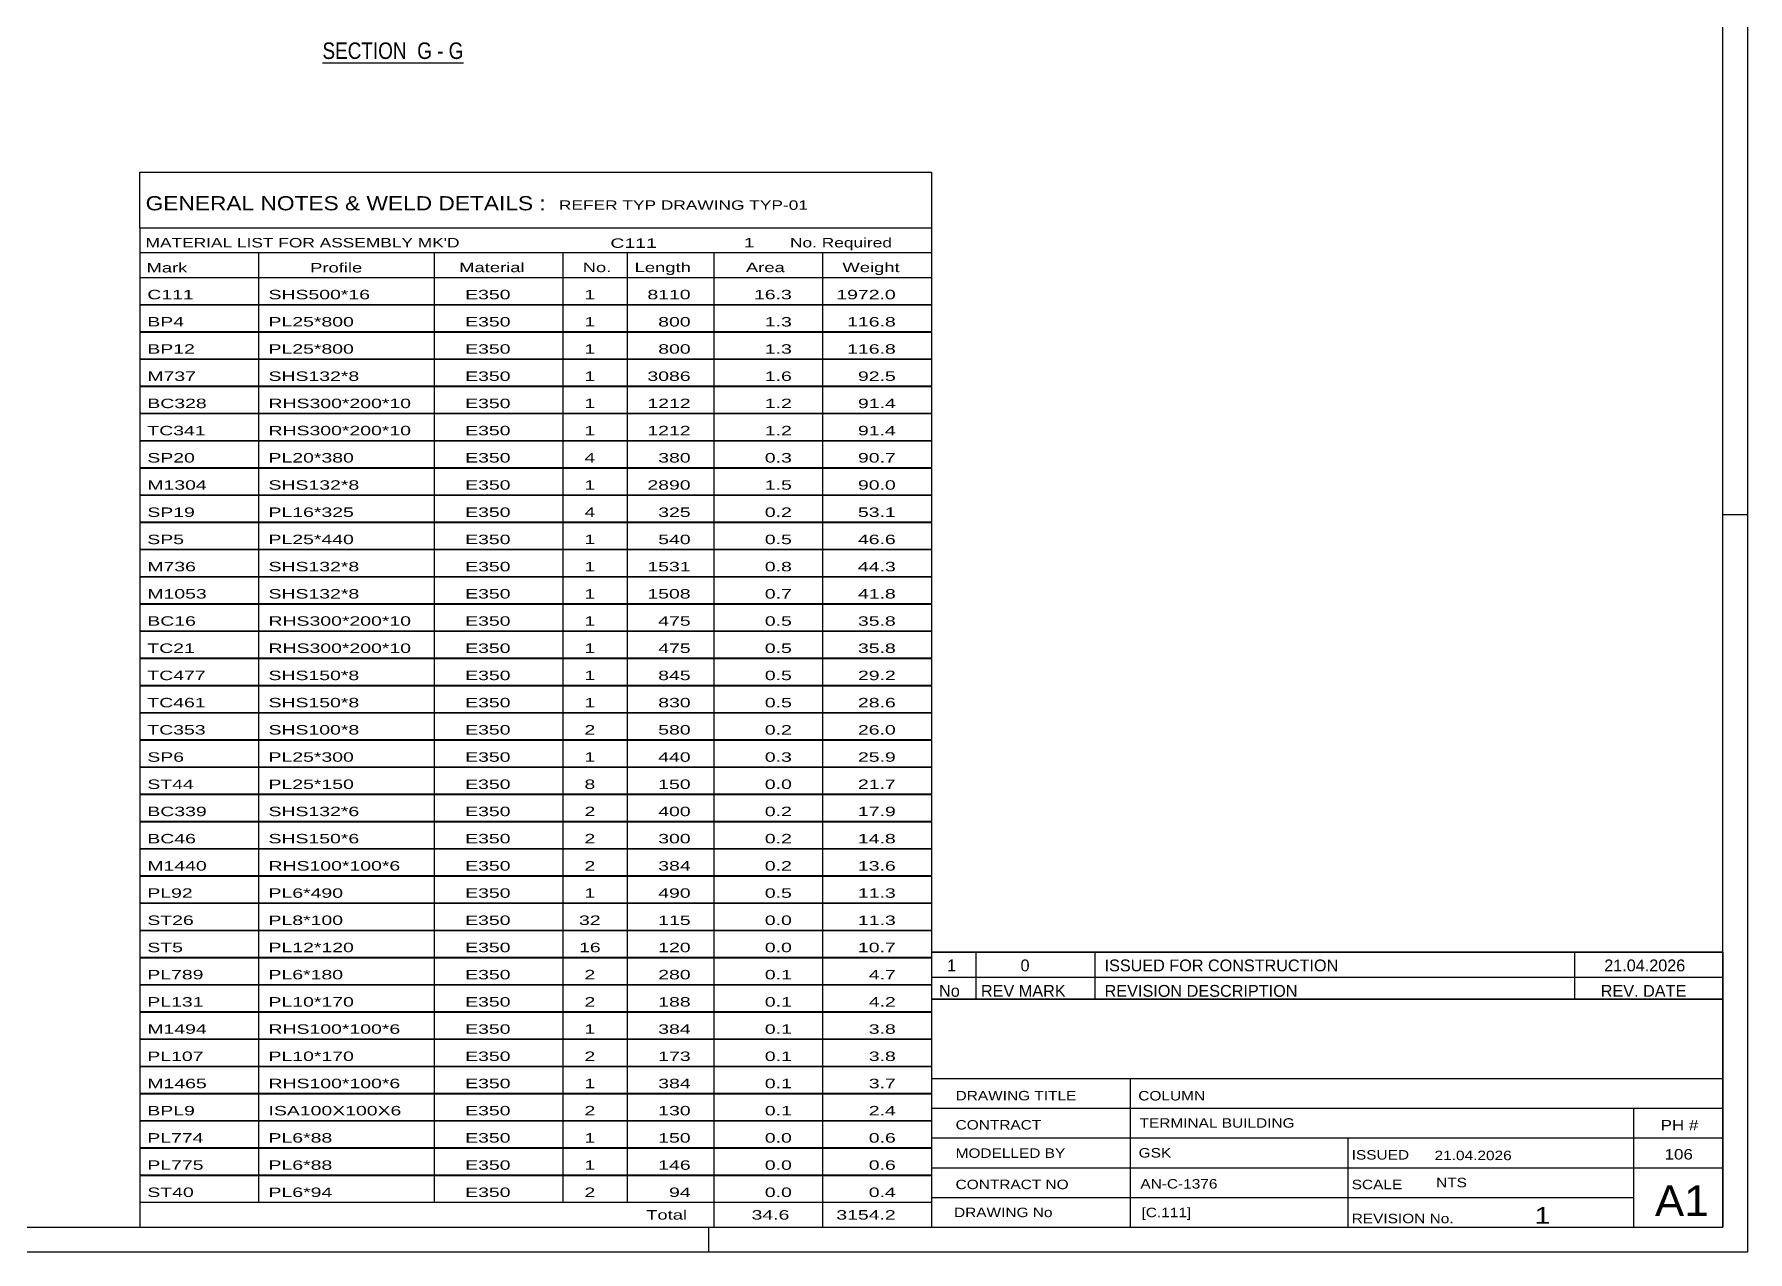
# Model space of a CAD drawing. Header units: millimetres. Extents: x -358 to 483, y -215 to 379.
# Drawn here: x 136.4 to 482.8, y -215 to 31.1 of the extents above; entities that cross this region are included whole.
import ezdxf

# ---------------------------------------------------------------- set-up
doc = ezdxf.new("R2010")
doc.units = ezdxf.units.MM
doc.styles.add('Arial Narrow', font='ARIALN.TTF', dxfattribs={"height": 0.2})

# ---------------------------------------------------------------- blocks, each defined once
blk = doc.blocks.new('Unknown-284934251-18 - 4209')
at = {"color": 6, "linetype": 'Continuous'}
blk.add_line((194.65, 25.37), (223.15, 25.37), dxfattribs=at)
at = {"color": 0, "linetype": 'Continuous'}
blk.add_wipeout([(212.75, 26.12), (212.75, 29.62), (194.65, 29.62), (194.65, 26.12)], dxfattribs=at)
at = {"color": 7, "linetype": 'Continuous', "style": 'Arial Narrow'}
blk.add_text('SECTION ', height=3.34, dxfattribs=at).set_placement((194.65, 26.12))
at = {"color": 0, "linetype": 'Continuous'}
blk.add_wipeout([(216.79, 26.12), (216.79, 29.62), (213.8, 29.62), (213.8, 26.12)], dxfattribs=at)
blk.add_wipeout([(219.11, 26.12), (219.11, 29.62), (217.84, 29.62), (217.84, 26.12)], dxfattribs=at)
at = {"color": 7, "linetype": 'Continuous', "style": 'Arial Narrow'}
blk.add_text('G', height=3.34, dxfattribs=at).set_placement((213.8, 26.12))
at = {"color": 0, "linetype": 'Continuous'}
blk.add_wipeout([(223.15, 26.12), (223.15, 29.62), (220.16, 29.62), (220.16, 26.12)], dxfattribs=at)
at = {"color": 7, "linetype": 'Continuous', "style": 'Arial Narrow'}
for s, p in [('G', (220.16, 26.12)), ('-', (217.84, 26.12))]:
    blk.add_text(s, height=3.34, dxfattribs=at).set_placement(p)
blk = doc.blocks.new('Unknown-284934251-1133')
at = {"color": 5, "linetype": 'Continuous'}
for p, q in [((482.75, -215.04), (482.75, 378.96)), ((477.75, -210.04), (477.75, 373.96)), ((482.75, -66.04), (477.75, -66.04)), ((-353.25, -210.04), (477.75, -210.04)), ((272.75, -215.04), (272.75, -210.04)), ((-358.25, -215.04), (482.75, -215.04))]:
    blk.add_line(p, q, dxfattribs=at)
blk = doc.blocks.new('Unknown-284934251-16451')
at = {"color": 7, "linetype": 'Continuous'}
for p, q in [((317.75, -163.99), (317.75, -210.04)), ((317.75, -163.99), (477.75, -163.99)), ((477.75, -164.04), (477.75, -210.04)), ((317.75, -180.04), (477.75, -180.04)), ((357.89, -180.04), (357.89, -210.04)), ((317.75, -186.04), (477.75, -186.04)), ((459.75, -209.99), (459.75, -185.99)), ((317.75, -192.04), (477.75, -192.04)), ((401.89, -192.04), (401.89, -210.04)), ((317.75, -198.04), (477.75, -198.04)), ((317.75, -204.04), (459.75, -204.04)), ((317.75, -210.04), (477.75, -210.04))]:
    blk.add_line(p, q, dxfattribs=at)
at = {"color": 7, "style": 'Arial Narrow'}
for s, height, width, p in [('DRAWING TITLE', 1.9089, 1.425378, (322.63, -184.43)), ('COLUMN', 1.909, 1.425378, (359.56, -184.45)), ('CONTRACT', 1.909, 1.425378, (322.63, -190.33)), ('TERMINAL BUILDING', 1.9089, 1.425378, (359.81, -189.96)), ('MODELLED BY', 1.9089, 1.425378, (322.63, -196.06)), ('GSK', 1.909, 1.425378, (359.63, -195.99)), ('ISSUED', 1.909, 1.425378, (402.69, -196.4)), ('21.04.2026', 1.909, 1.425378, (419.44, -196.52)), ('CONTRACT NO', 1.9089, 1.425378, (322.63, -202.38)), ('AN-C-1376', 1.909, 1.425378, (359.98, -202.26)), ('SCALE', 1.909, 1.425378, (402.69, -202.39)), ('A1', 6.204, 1.25, (463.99, -207.84)), ('DRAWING No', 1.909, 1.425378, (322.31, -208.04)), ('[C.111]', 1.909, 1.425378, (360.21, -208.05)), ('REVISION No.', 1.9089, 1.425378, (402.69, -209.27)), ('1', 3.34, 1.5, (439.66, -209.36))]:
    blk.add_text(s, height=height, dxfattribs=dict(at, width=width)).set_placement(p)
at = {"color": 7, "linetype": 'Continuous', "style": 'Arial Narrow'}
for s, height, width, p in [('PH #', 2.1, 1.42538, (465.15, -190.49)), ('106', 2.1, 1.42538, (465.94, -196.39)), ('NTS', 1.909, 1.425378, (419.75, -201.99))]:
    blk.add_text(s, height=height, dxfattribs=dict(at, width=width)).set_placement(p)
blk = doc.blocks.new('Unknown-284934251-16452')
at = {"color": 7, "linetype": 'Continuous'}
for p, q in [((157.75, 3.21), (317.75, 3.21)), ((157.75, -8.04), (157.75, 3.21)), ((317.75, 3.21), (317.75, -8.04)), ((157.75, -8.04), (317.75, -8.04)), ((157.75, -8.04), (157.75, -13.04)), ((317.75, -8.04), (317.75, -13.04)), ((157.75, -13.04), (317.75, -13.04)), ((157.75, -13.04), (157.75, -18.04)), ((181.75, -13.04), (181.75, -18.04)), ((217.25, -13.04), (217.25, -18.04)), ((243.25, -13.04), (243.25, -18.04)), ((256.25, -13.04), (256.25, -18.04)), ((273.75, -13.04), (273.75, -18.04)), ((295.75, -13.04), (295.75, -18.04)), ((317.75, -13.04), (317.75, -18.04)), ((157.75, -18.04), (317.75, -18.04)), ((157.75, -18.09), (157.75, -23.49)), ((157.75, -18.09), (317.75, -18.09)), ((181.75, -18.04), (181.75, -23.54)), ((217.25, -18.04), (217.25, -23.54)), ((243.25, -18.04), (243.25, -23.54)), ((256.25, -18.04), (256.25, -23.54)), ((273.75, -18.04), (273.75, -23.54)), ((295.75, -18.04), (295.75, -23.54)), ((317.75, -18.09), (317.75, -23.49)), ((157.75, -23.49), (317.75, -23.49)), ((157.75, -23.59), (157.75, -28.99)), ((157.75, -23.59), (317.75, -23.59)), ((181.75, -23.54), (181.75, -29.04)), ((217.25, -23.54), (217.25, -29.04)), ((243.25, -23.54), (243.25, -29.04)), ((256.25, -23.54), (256.25, -29.04)), ((273.75, -23.54), (273.75, -29.04)), ((295.75, -23.54), (295.75, -29.04)), ((317.75, -23.59), (317.75, -28.99)), ((157.75, -28.99), (317.75, -28.99)), ((157.75, -29.09), (157.75, -34.49)), ((157.75, -29.09), (317.75, -29.09)), ((181.75, -29.04), (181.75, -34.54)), ((217.25, -29.04), (217.25, -34.54)), ((243.25, -29.04), (243.25, -34.54)), ((256.25, -29.04), (256.25, -34.54)), ((273.75, -29.04), (273.75, -34.54)), ((295.75, -29.04), (295.75, -34.54)), ((317.75, -29.09), (317.75, -34.49)), ((157.75, -34.49), (317.75, -34.49)), ((157.75, -34.59), (157.75, -39.99)), ((157.75, -34.59), (317.75, -34.59)), ((181.75, -34.54), (181.75, -40.04)), ((217.25, -34.54), (217.25, -40.04)), ((243.25, -34.54), (243.25, -40.04)), ((256.25, -34.54), (256.25, -40.04)), ((273.75, -34.54), (273.75, -40.04)), ((295.75, -34.54), (295.75, -40.04)), ((317.75, -34.59), (317.75, -39.99)), ((157.75, -39.99), (317.75, -39.99)), ((157.75, -40.09), (157.75, -45.49)), ((157.75, -40.09), (317.75, -40.09)), ((181.75, -40.04), (181.75, -45.54)), ((217.25, -40.04), (217.25, -45.54)), ((243.25, -40.04), (243.25, -45.54)), ((256.25, -40.04), (256.25, -45.54)), ((273.75, -40.04), (273.75, -45.54)), ((295.75, -40.04), (295.75, -45.54)), ((317.75, -40.09), (317.75, -45.49)), ((157.75, -45.49), (317.75, -45.49)), ((157.75, -45.59), (157.75, -50.99)), ((157.75, -45.59), (317.75, -45.59)), ((181.75, -45.54), (181.75, -51.04)), ((217.25, -45.54), (217.25, -51.04)), ((243.25, -45.54), (243.25, -51.04)), ((256.25, -45.54), (256.25, -51.04)), ((273.75, -45.54), (273.75, -51.04)), ((295.75, -45.54), (295.75, -51.04)), ((317.75, -45.59), (317.75, -50.99)), ((157.75, -50.99), (317.75, -50.99)), ((157.75, -51.09), (157.75, -56.49)), ((157.75, -51.09), (317.75, -51.09)), ((181.75, -51.04), (181.75, -56.54)), ((217.25, -51.04), (217.25, -56.54)), ((243.25, -51.04), (243.25, -56.54)), ((256.25, -51.04), (256.25, -56.54)), ((273.75, -51.04), (273.75, -56.54)), ((295.75, -51.04), (295.75, -56.54)), ((317.75, -51.09), (317.75, -56.49)), ((157.75, -56.49), (317.75, -56.49)), ((157.75, -56.59), (157.75, -61.99)), ((157.75, -56.59), (317.75, -56.59)), ((181.75, -56.54), (181.75, -62.04)), ((217.25, -56.54), (217.25, -62.04)), ((243.25, -56.54), (243.25, -62.04)), ((256.25, -56.54), (256.25, -62.04)), ((273.75, -56.54), (273.75, -62.04)), ((295.75, -56.54), (295.75, -62.04)), ((317.75, -56.59), (317.75, -61.99)), ((157.75, -61.99), (317.75, -61.99)), ((157.75, -62.09), (157.75, -67.49)), ((157.75, -62.09), (317.75, -62.09)), ((181.75, -62.04), (181.75, -67.54)), ((217.25, -62.04), (217.25, -67.54)), ((243.25, -62.04), (243.25, -67.54)), ((256.25, -62.04), (256.25, -67.54)), ((273.75, -62.04), (273.75, -67.54)), ((295.75, -62.04), (295.75, -67.54)), ((317.75, -62.09), (317.75, -67.49)), ((157.75, -67.49), (317.75, -67.49)), ((157.75, -67.59), (157.75, -72.99)), ((157.75, -67.59), (317.75, -67.59)), ((181.75, -67.54), (181.75, -73.04)), ((217.25, -67.54), (217.25, -73.04)), ((243.25, -67.54), (243.25, -73.04)), ((256.25, -67.54), (256.25, -73.04)), ((273.75, -67.54), (273.75, -73.04)), ((295.75, -67.54), (295.75, -73.04)), ((317.75, -67.59), (317.75, -72.99)), ((157.75, -72.99), (317.75, -72.99)), ((157.75, -73.09), (157.75, -78.49)), ((157.75, -73.09), (317.75, -73.09)), ((181.75, -73.04), (181.75, -78.54)), ((217.25, -73.04), (217.25, -78.54)), ((243.25, -73.04), (243.25, -78.54)), ((256.25, -73.04), (256.25, -78.54)), ((273.75, -73.04), (273.75, -78.54)), ((295.75, -73.04), (295.75, -78.54)), ((317.75, -73.09), (317.75, -78.49)), ((157.75, -78.49), (317.75, -78.49)), ((157.75, -78.59), (157.75, -83.99)), ((157.75, -78.59), (317.75, -78.59)), ((181.75, -78.54), (181.75, -84.04)), ((217.25, -78.54), (217.25, -84.04)), ((243.25, -78.54), (243.25, -84.04)), ((256.25, -78.54), (256.25, -84.04)), ((273.75, -78.54), (273.75, -84.04)), ((295.75, -78.54), (295.75, -84.04)), ((317.75, -78.59), (317.75, -83.99)), ((157.75, -83.99), (317.75, -83.99)), ((157.75, -84.09), (157.75, -89.49)), ((157.75, -84.09), (317.75, -84.09)), ((181.75, -84.04), (181.75, -89.54)), ((217.25, -84.04), (217.25, -89.54)), ((243.25, -84.04), (243.25, -89.54)), ((256.25, -84.04), (256.25, -89.54)), ((273.75, -84.04), (273.75, -89.54)), ((295.75, -84.04), (295.75, -89.54)), ((317.75, -84.09), (317.75, -89.49)), ((157.75, -89.49), (317.75, -89.49)), ((157.75, -89.59), (157.75, -94.99)), ((157.75, -89.59), (317.75, -89.59)), ((181.75, -89.54), (181.75, -95.04)), ((217.25, -89.54), (217.25, -95.04)), ((243.25, -89.54), (243.25, -95.04)), ((256.25, -89.54), (256.25, -95.04)), ((273.75, -89.54), (273.75, -95.04)), ((295.75, -89.54), (295.75, -95.04)), ((317.75, -89.59), (317.75, -94.99)), ((157.75, -94.99), (317.75, -94.99)), ((157.75, -95.09), (157.75, -100.49)), ((157.75, -95.09), (317.75, -95.09)), ((181.75, -95.04), (181.75, -100.54)), ((217.25, -95.04), (217.25, -100.54)), ((243.25, -95.04), (243.25, -100.54)), ((256.25, -95.04), (256.25, -100.54)), ((273.75, -95.04), (273.75, -100.54)), ((295.75, -95.04), (295.75, -100.54)), ((317.75, -95.09), (317.75, -100.49)), ((157.75, -100.49), (317.75, -100.49)), ((157.75, -100.59), (157.75, -105.99)), ((157.75, -100.59), (317.75, -100.59)), ((181.75, -100.54), (181.75, -106.04)), ((217.25, -100.54), (217.25, -106.04)), ((243.25, -100.54), (243.25, -106.04)), ((256.25, -100.54), (256.25, -106.04)), ((273.75, -100.54), (273.75, -106.04)), ((295.75, -100.54), (295.75, -106.04)), ((317.75, -100.59), (317.75, -105.99)), ((157.75, -105.99), (317.75, -105.99)), ((157.75, -106.09), (157.75, -111.49)), ((157.75, -106.09), (317.75, -106.09)), ((181.75, -106.04), (181.75, -111.54)), ((217.25, -106.04), (217.25, -111.54)), ((243.25, -106.04), (243.25, -111.54)), ((256.25, -106.04), (256.25, -111.54)), ((273.75, -106.04), (273.75, -111.54)), ((295.75, -106.04), (295.75, -111.54)), ((317.75, -106.09), (317.75, -111.49)), ((157.75, -111.49), (317.75, -111.49)), ((157.75, -111.59), (157.75, -116.99)), ((157.75, -111.59), (317.75, -111.59)), ((181.75, -111.54), (181.75, -117.04)), ((217.25, -111.54), (217.25, -117.04)), ((243.25, -111.54), (243.25, -117.04)), ((256.25, -111.54), (256.25, -117.04)), ((273.75, -111.54), (273.75, -117.04)), ((295.75, -111.54), (295.75, -117.04)), ((317.75, -111.59), (317.75, -116.99)), ((157.75, -116.99), (317.75, -116.99)), ((157.75, -117.09), (157.75, -122.49)), ((157.75, -117.09), (317.75, -117.09)), ((181.75, -117.04), (181.75, -122.54)), ((217.25, -117.04), (217.25, -122.54)), ((243.25, -117.04), (243.25, -122.54)), ((256.25, -117.04), (256.25, -122.54)), ((273.75, -117.04), (273.75, -122.54)), ((295.75, -117.04), (295.75, -122.54)), ((317.75, -117.09), (317.75, -122.49)), ((157.75, -122.49), (317.75, -122.49)), ((157.75, -122.59), (157.75, -127.99)), ((157.75, -122.59), (317.75, -122.59)), ((181.75, -122.54), (181.75, -128.04)), ((217.25, -122.54), (217.25, -128.04)), ((243.25, -122.54), (243.25, -128.04)), ((256.25, -122.54), (256.25, -128.04)), ((273.75, -122.54), (273.75, -128.04)), ((295.75, -122.54), (295.75, -128.04)), ((317.75, -122.59), (317.75, -127.99)), ((157.75, -127.99), (317.75, -127.99)), ((157.75, -128.09), (157.75, -133.49)), ((157.75, -128.09), (317.75, -128.09)), ((181.75, -128.04), (181.75, -133.54)), ((217.25, -128.04), (217.25, -133.54)), ((243.25, -128.04), (243.25, -133.54)), ((256.25, -128.04), (256.25, -133.54)), ((273.75, -128.04), (273.75, -133.54)), ((295.75, -128.04), (295.75, -133.54)), ((317.75, -128.09), (317.75, -133.49)), ((157.75, -133.49), (317.75, -133.49)), ((157.75, -133.59), (157.75, -138.99)), ((157.75, -133.59), (317.75, -133.59)), ((181.75, -133.54), (181.75, -139.04)), ((217.25, -133.54), (217.25, -139.04)), ((243.25, -133.54), (243.25, -139.04)), ((256.25, -133.54), (256.25, -139.04)), ((273.75, -133.54), (273.75, -139.04)), ((295.75, -133.54), (295.75, -139.04)), ((317.75, -133.59), (317.75, -138.99)), ((157.75, -138.99), (317.75, -138.99)), ((157.75, -139.09), (157.75, -144.49)), ((157.75, -139.09), (317.75, -139.09)), ((181.75, -139.04), (181.75, -144.54)), ((217.25, -139.04), (217.25, -144.54)), ((243.25, -139.04), (243.25, -144.54)), ((256.25, -139.04), (256.25, -144.54)), ((273.75, -139.04), (273.75, -144.54)), ((295.75, -139.04), (295.75, -144.54)), ((317.75, -139.09), (317.75, -144.49)), ((157.75, -144.49), (317.75, -144.49)), ((157.75, -144.59), (157.75, -149.99)), ((157.75, -144.59), (317.75, -144.59)), ((181.75, -144.54), (181.75, -150.04)), ((217.25, -144.54), (217.25, -150.04)), ((243.25, -144.54), (243.25, -150.04)), ((256.25, -144.54), (256.25, -150.04)), ((273.75, -144.54), (273.75, -150.04)), ((295.75, -144.54), (295.75, -150.04)), ((317.75, -144.59), (317.75, -149.99)), ((157.75, -149.99), (317.75, -149.99)), ((157.75, -150.09), (157.75, -155.49)), ((157.75, -150.09), (317.75, -150.09)), ((181.75, -150.04), (181.75, -155.54)), ((217.25, -150.04), (217.25, -155.54)), ((243.25, -150.04), (243.25, -155.54)), ((256.25, -150.04), (256.25, -155.54)), ((273.75, -150.04), (273.75, -155.54)), ((295.75, -150.04), (295.75, -155.54)), ((317.75, -150.09), (317.75, -155.49)), ((157.75, -155.49), (317.75, -155.49)), ((157.75, -155.59), (157.75, -160.99)), ((157.75, -155.59), (317.75, -155.59)), ((181.75, -155.54), (181.75, -161.04)), ((217.25, -155.54), (217.25, -161.04)), ((243.25, -155.54), (243.25, -161.04)), ((256.25, -155.54), (256.25, -161.04)), ((273.75, -155.54), (273.75, -161.04)), ((295.75, -155.54), (295.75, -161.04)), ((317.75, -155.59), (317.75, -160.99)), ((157.75, -160.99), (317.75, -160.99)), ((157.75, -161.09), (157.75, -166.49)), ((157.75, -161.09), (317.75, -161.09)), ((181.75, -161.04), (181.75, -166.54)), ((217.25, -161.04), (217.25, -166.54)), ((243.25, -161.04), (243.25, -166.54)), ((256.25, -161.04), (256.25, -166.54)), ((273.75, -161.04), (273.75, -166.54)), ((295.75, -161.04), (295.75, -166.54)), ((317.75, -161.09), (317.75, -166.49)), ((157.75, -166.49), (317.75, -166.49)), ((157.75, -166.59), (157.75, -171.99)), ((157.75, -166.59), (317.75, -166.59)), ((181.75, -166.54), (181.75, -172.04)), ((217.25, -166.54), (217.25, -172.04)), ((243.25, -166.54), (243.25, -172.04)), ((256.25, -166.54), (256.25, -172.04)), ((273.75, -166.54), (273.75, -172.04)), ((295.75, -166.54), (295.75, -172.04)), ((317.75, -166.59), (317.75, -171.99)), ((157.75, -171.99), (317.75, -171.99)), ((157.75, -172.09), (157.75, -177.49)), ((157.75, -172.09), (317.75, -172.09)), ((181.75, -172.04), (181.75, -177.54)), ((217.25, -172.04), (217.25, -177.54)), ((243.25, -172.04), (243.25, -177.54)), ((256.25, -172.04), (256.25, -177.54)), ((273.75, -172.04), (273.75, -177.54)), ((295.75, -172.04), (295.75, -177.54)), ((317.75, -172.09), (317.75, -177.49)), ((157.75, -177.49), (317.75, -177.49)), ((157.75, -177.59), (157.75, -182.99)), ((157.75, -177.59), (317.75, -177.59)), ((181.75, -177.54), (181.75, -183.04)), ((217.25, -177.54), (217.25, -183.04)), ((243.25, -177.54), (243.25, -183.04)), ((256.25, -177.54), (256.25, -183.04)), ((273.75, -177.54), (273.75, -183.04)), ((295.75, -177.54), (295.75, -183.04)), ((317.75, -177.59), (317.75, -182.99)), ((157.75, -182.99), (317.75, -182.99)), ((157.75, -183.09), (157.75, -188.49)), ((157.75, -183.09), (317.75, -183.09)), ((181.75, -183.04), (181.75, -188.54)), ((217.25, -183.04), (217.25, -188.54)), ((243.25, -183.04), (243.25, -188.54)), ((256.25, -183.04), (256.25, -188.54)), ((273.75, -183.04), (273.75, -188.54)), ((295.75, -183.04), (295.75, -188.54)), ((317.75, -183.09), (317.75, -188.49)), ((157.75, -188.49), (317.75, -188.49)), ((157.75, -188.59), (157.75, -193.99)), ((157.75, -188.59), (317.75, -188.59)), ((181.75, -188.54), (181.75, -194.04)), ((217.25, -188.54), (217.25, -194.04)), ((243.25, -188.54), (243.25, -194.04)), ((256.25, -188.54), (256.25, -194.04)), ((273.75, -188.54), (273.75, -194.04)), ((295.75, -188.54), (295.75, -194.04)), ((317.75, -188.59), (317.75, -193.99)), ((157.75, -193.99), (317.75, -193.99)), ((157.75, -194.09), (157.75, -199.49)), ((157.75, -194.09), (317.75, -194.09)), ((181.75, -194.04), (181.75, -199.54)), ((217.25, -194.04), (217.25, -199.54)), ((243.25, -194.04), (243.25, -199.54)), ((256.25, -194.04), (256.25, -199.54)), ((273.75, -194.04), (273.75, -199.54)), ((295.75, -194.04), (295.75, -199.54)), ((317.75, -194.09), (317.75, -199.49)), ((157.75, -199.49), (317.75, -199.49)), ((157.75, -199.59), (157.75, -204.99)), ((157.75, -199.59), (317.75, -199.59)), ((181.75, -199.54), (181.75, -205.04)), ((217.25, -199.54), (217.25, -205.04)), ((243.25, -199.54), (243.25, -205.04)), ((256.25, -199.54), (256.25, -205.04)), ((273.75, -199.54), (273.75, -205.04)), ((295.75, -199.54), (295.75, -205.04)), ((317.75, -199.59), (317.75, -204.99)), ((157.75, -204.99), (317.75, -204.99)), ((157.75, -205.04), (317.75, -205.04)), ((157.75, -205.04), (157.75, -210.04)), ((273.75, -205.04), (273.75, -210.04)), ((295.75, -205.04), (295.75, -210.04)), ((317.75, -205.04), (317.75, -210.04)), ((157.75, -210.04), (317.75, -210.04))]:
    blk.add_line(p, q, dxfattribs=at)
at = {"color": 7, "style": 'Arial Narrow'}
for s, height, width, p in [('GENERAL NOTES & WELD DETAILS :', 2.8633, 1.4, (158.9, -4.48)), ('REFER TYP DRAWING TYP-01', 1.9089, 1.6, (242.45, -4.38)), ("MATERIAL LIST FOR ASSEMBLY MK'D", 1.9089, 1.6, (158.9, -11.98)), ('C111', 1.909, 1.794707, (252.85, -12.07)), ('1', 1.91, 1.794707, (279.83, -11.98)), ('No. Required', 1.9089, 1.6, (289.16, -11.98)), ('Mark', 1.909, 1.7, (159.09, -17.04)), ('Profile', 1.909, 1.7, (192.16, -17.04)), ('Material', 1.909, 1.7, (222.29, -16.98)), ('No.', 1.909, 1.7, (247.25, -16.98)), ('Length', 1.909, 1.7, (257.75, -16.98)), ('Area', 1.909, 1.7, (280.25, -16.98)), ('Weight', 1.909, 1.7, (299.75, -16.98))]:
    blk.add_text(s, height=height, dxfattribs=dict(at, width=width)).set_placement(p)
at = {"color": 7, "linetype": 'Continuous', "style": 'Arial Narrow'}
for s, height, width, p in [('C111', 1.909, 1.794707, (159.25, -22.47)), ('SHS500*16', 1.909, 1.794707, (183.75, -22.47)), ('E350', 1.909, 1.794707, (223.49, -22.47)), ('1', 1.91, 1.794707, (247.61, -22.47)), ('8110', 1.909, 1.794707, (260.33, -22.47)), ('16.3', 1.909, 1.794707, (281.88, -22.47)), ('1972.0', 1.909, 1.794707, (298.52, -22.47)), ('BP4', 1.909, 1.794707, (159.25, -27.97)), ('PL25*800', 1.909, 1.794707, (183.75, -27.97)), ('E350', 1.909, 1.794707, (223.49, -27.97)), ('1', 1.91, 1.794707, (247.61, -27.97)), ('800', 1.909, 1.794707, (262.52, -27.97)), ('1.3', 1.909, 1.794707, (284.07, -27.97)), ('116.8', 1.909, 1.794707, (300.71, -27.97)), ('BP12', 1.909, 1.794707, (159.25, -33.47)), ('PL25*800', 1.909, 1.794707, (183.75, -33.47)), ('E350', 1.909, 1.794707, (223.49, -33.47)), ('1', 1.91, 1.794707, (247.61, -33.47)), ('800', 1.909, 1.794707, (262.52, -33.47)), ('1.3', 1.909, 1.794707, (284.07, -33.47)), ('116.8', 1.909, 1.794707, (300.71, -33.47)), ('M737', 1.909, 1.794707, (159.25, -38.97)), ('SHS132*8', 1.909, 1.794707, (183.75, -38.97)), ('E350', 1.909, 1.794707, (223.49, -38.97)), ('1', 1.91, 1.794707, (247.61, -38.97)), ('3086', 1.909, 1.794707, (260.33, -38.97)), ('1.6', 1.909, 1.794707, (284.07, -38.97)), ('92.5', 1.909, 1.794707, (302.89, -38.97)), ('BC328', 1.909, 1.794707, (159.25, -44.47)), ('RHS300*200*10', 1.9089, 1.794707, (183.75, -44.47)), ('E350', 1.909, 1.794707, (223.49, -44.47)), ('1', 1.91, 1.794707, (247.61, -44.47)), ('1212', 1.909, 1.794707, (260.33, -44.47)), ('1.2', 1.909, 1.794707, (284.07, -44.47)), ('91.4', 1.909, 1.794707, (302.89, -44.47)), ('TC341', 1.909, 1.794707, (159.25, -49.97)), ('RHS300*200*10', 1.9089, 1.794707, (183.75, -49.97)), ('E350', 1.909, 1.794707, (223.49, -49.97)), ('1', 1.91, 1.794707, (247.61, -49.97)), ('1212', 1.909, 1.794707, (260.33, -49.97)), ('1.2', 1.909, 1.794707, (284.07, -49.97)), ('91.4', 1.909, 1.794707, (302.89, -49.97)), ('SP20', 1.909, 1.794707, (159.25, -55.47)), ('PL20*380', 1.909, 1.794707, (183.75, -55.47)), ('E350', 1.909, 1.794707, (223.49, -55.47)), ('4', 1.91, 1.794707, (247.61, -55.47)), ('380', 1.909, 1.794707, (262.52, -55.47)), ('0.3', 1.909, 1.794707, (284.07, -55.47)), ('90.7', 1.909, 1.794707, (302.89, -55.47)), ('M1304', 1.909, 1.794707, (159.25, -60.97)), ('SHS132*8', 1.909, 1.794707, (183.75, -60.97)), ('E350', 1.909, 1.794707, (223.49, -60.97)), ('1', 1.91, 1.794707, (247.61, -60.97)), ('2890', 1.909, 1.794707, (260.33, -60.97)), ('1.5', 1.909, 1.794707, (284.07, -60.97)), ('90.0', 1.909, 1.794707, (302.89, -60.97)), ('SP19', 1.909, 1.794707, (159.25, -66.47)), ('PL16*325', 1.909, 1.794707, (183.75, -66.47)), ('E350', 1.909, 1.794707, (223.49, -66.47)), ('4', 1.91, 1.794707, (247.61, -66.47)), ('325', 1.909, 1.794707, (262.52, -66.47)), ('0.2', 1.909, 1.794707, (284.07, -66.47)), ('53.1', 1.909, 1.794707, (302.89, -66.47)), ('SP5', 1.909, 1.794707, (159.25, -71.97)), ('PL25*440', 1.909, 1.794707, (183.75, -71.97)), ('E350', 1.909, 1.794707, (223.49, -71.97)), ('1', 1.91, 1.794707, (247.61, -71.97)), ('540', 1.909, 1.794707, (262.52, -71.97)), ('0.5', 1.909, 1.794707, (284.07, -71.97)), ('46.6', 1.909, 1.794707, (302.89, -71.97)), ('M736', 1.909, 1.794707, (159.25, -77.47)), ('SHS132*8', 1.909, 1.794707, (183.75, -77.47)), ('E350', 1.909, 1.794707, (223.49, -77.47)), ('1', 1.91, 1.794707, (247.61, -77.47)), ('1531', 1.909, 1.794707, (260.33, -77.47)), ('0.8', 1.909, 1.794707, (284.07, -77.47)), ('44.3', 1.909, 1.794707, (302.89, -77.47)), ('M1053', 1.909, 1.794707, (159.25, -82.97)), ('SHS132*8', 1.909, 1.794707, (183.75, -82.97)), ('E350', 1.909, 1.794707, (223.49, -82.97)), ('1', 1.91, 1.794707, (247.61, -82.97)), ('1508', 1.909, 1.794707, (260.33, -82.97)), ('0.7', 1.909, 1.794707, (284.07, -82.97)), ('41.8', 1.909, 1.794707, (302.89, -82.97)), ('BC16', 1.909, 1.794707, (159.25, -88.47)), ('RHS300*200*10', 1.9089, 1.794707, (183.75, -88.47)), ('E350', 1.909, 1.794707, (223.49, -88.47)), ('1', 1.91, 1.794707, (247.61, -88.47)), ('475', 1.909, 1.794707, (262.52, -88.47)), ('0.5', 1.909, 1.794707, (284.07, -88.47)), ('35.8', 1.909, 1.794707, (302.89, -88.47)), ('TC21', 1.909, 1.794707, (159.25, -93.97)), ('RHS300*200*10', 1.9089, 1.794707, (183.75, -93.97)), ('E350', 1.909, 1.794707, (223.49, -93.97)), ('1', 1.91, 1.794707, (247.61, -93.97)), ('475', 1.909, 1.794707, (262.52, -93.97)), ('0.5', 1.909, 1.794707, (284.07, -93.97)), ('35.8', 1.909, 1.794707, (302.89, -93.97)), ('TC477', 1.909, 1.794707, (159.25, -99.47)), ('SHS150*8', 1.909, 1.794707, (183.75, -99.47)), ('E350', 1.909, 1.794707, (223.49, -99.47)), ('1', 1.91, 1.794707, (247.61, -99.47)), ('845', 1.909, 1.794707, (262.52, -99.47)), ('0.5', 1.909, 1.794707, (284.07, -99.47)), ('29.2', 1.909, 1.794707, (302.89, -99.47)), ('TC461', 1.909, 1.794707, (159.25, -104.97)), ('SHS150*8', 1.909, 1.794707, (183.75, -104.97)), ('E350', 1.909, 1.794707, (223.49, -104.97)), ('1', 1.91, 1.794707, (247.61, -104.97)), ('830', 1.909, 1.794707, (262.52, -104.97)), ('0.5', 1.909, 1.794707, (284.07, -104.97)), ('28.6', 1.909, 1.794707, (302.89, -104.97)), ('TC353', 1.909, 1.794707, (159.25, -110.47)), ('SHS100*8', 1.909, 1.794707, (183.75, -110.47)), ('E350', 1.909, 1.794707, (223.49, -110.47)), ('2', 1.91, 1.794707, (247.61, -110.47)), ('580', 1.909, 1.794707, (262.52, -110.47)), ('0.2', 1.909, 1.794707, (284.07, -110.47)), ('26.0', 1.909, 1.794707, (302.89, -110.47)), ('SP6', 1.909, 1.794707, (159.25, -115.97)), ('PL25*300', 1.909, 1.794707, (183.75, -115.97)), ('E350', 1.909, 1.794707, (223.49, -115.97)), ('1', 1.91, 1.794707, (247.61, -115.97)), ('440', 1.909, 1.794707, (262.52, -115.97)), ('0.3', 1.909, 1.794707, (284.07, -115.97)), ('25.9', 1.909, 1.794707, (302.89, -115.97)), ('ST44', 1.909, 1.794707, (159.25, -121.47)), ('PL25*150', 1.909, 1.794707, (183.75, -121.47)), ('E350', 1.909, 1.794707, (223.49, -121.47)), ('8', 1.91, 1.794707, (247.61, -121.47)), ('150', 1.909, 1.794707, (262.52, -121.47)), ('0.0', 1.909, 1.794707, (284.07, -121.47)), ('21.7', 1.909, 1.794707, (302.89, -121.47)), ('BC339', 1.909, 1.794707, (159.25, -126.97)), ('SHS132*6', 1.909, 1.794707, (183.75, -126.97)), ('E350', 1.909, 1.794707, (223.49, -126.97)), ('2', 1.91, 1.794707, (247.61, -126.97)), ('400', 1.909, 1.794707, (262.52, -126.97)), ('0.2', 1.909, 1.794707, (284.07, -126.97)), ('17.9', 1.909, 1.794707, (302.89, -126.97)), ('BC46', 1.909, 1.794707, (159.25, -132.47)), ('SHS150*6', 1.909, 1.794707, (183.75, -132.47)), ('E350', 1.909, 1.794707, (223.49, -132.47)), ('2', 1.91, 1.794707, (247.61, -132.47)), ('300', 1.909, 1.794707, (262.52, -132.47)), ('0.2', 1.909, 1.794707, (284.07, -132.47)), ('14.8', 1.909, 1.794707, (302.89, -132.47)), ('M1440', 1.909, 1.794707, (159.25, -137.97)), ('RHS100*100*6', 1.9089, 1.794707, (183.75, -137.97)), ('E350', 1.909, 1.794707, (223.49, -137.97)), ('2', 1.91, 1.794707, (247.61, -137.97)), ('384', 1.909, 1.794707, (262.52, -137.97)), ('0.2', 1.909, 1.794707, (284.07, -137.97)), ('13.6', 1.909, 1.794707, (302.89, -137.97)), ('PL92', 1.909, 1.794707, (159.25, -143.47)), ('PL6*490', 1.909, 1.794707, (183.75, -143.47)), ('E350', 1.909, 1.794707, (223.49, -143.47)), ('1', 1.91, 1.794707, (247.61, -143.47)), ('490', 1.909, 1.794707, (262.52, -143.47)), ('0.5', 1.909, 1.794707, (284.07, -143.47)), ('11.3', 1.909, 1.794707, (302.89, -143.47)), ('ST26', 1.909, 1.794707, (159.25, -148.97)), ('PL8*100', 1.909, 1.794707, (183.75, -148.97)), ('E350', 1.909, 1.794707, (223.49, -148.97)), ('32', 1.909, 1.794707, (246.51, -148.97)), ('115', 1.909, 1.794707, (262.52, -148.97)), ('0.0', 1.909, 1.794707, (284.07, -148.97)), ('11.3', 1.909, 1.794707, (302.89, -148.97)), ('ST5', 1.909, 1.794707, (159.25, -154.47)), ('PL12*120', 1.909, 1.794707, (183.75, -154.47)), ('E350', 1.909, 1.794707, (223.49, -154.47)), ('16', 1.909, 1.794707, (246.51, -154.47)), ('120', 1.909, 1.794707, (262.52, -154.47)), ('0.0', 1.909, 1.794707, (284.07, -154.47)), ('10.7', 1.909, 1.794707, (302.89, -154.47)), ('PL789', 1.909, 1.794707, (159.25, -159.97)), ('PL6*180', 1.909, 1.794707, (183.75, -159.97)), ('E350', 1.909, 1.794707, (223.49, -159.97)), ('2', 1.91, 1.794707, (247.61, -159.97)), ('280', 1.909, 1.794707, (262.52, -159.97)), ('0.1', 1.909, 1.794707, (284.07, -159.97)), ('4.7', 1.909, 1.794707, (305.08, -159.97)), ('PL131', 1.909, 1.794707, (159.25, -165.47)), ('PL10*170', 1.909, 1.794707, (183.75, -165.47)), ('E350', 1.909, 1.794707, (223.49, -165.47)), ('2', 1.91, 1.794707, (247.61, -165.47)), ('188', 1.909, 1.794707, (262.52, -165.47)), ('0.1', 1.909, 1.794707, (284.07, -165.47)), ('4.2', 1.909, 1.794707, (305.08, -165.47)), ('M1494', 1.909, 1.794707, (159.25, -170.97)), ('RHS100*100*6', 1.9089, 1.794707, (183.75, -170.97)), ('E350', 1.909, 1.794707, (223.49, -170.97)), ('1', 1.91, 1.794707, (247.61, -170.97)), ('384', 1.909, 1.794707, (262.52, -170.97)), ('0.1', 1.909, 1.794707, (284.07, -170.97)), ('3.8', 1.909, 1.794707, (305.08, -170.97)), ('PL107', 1.909, 1.794707, (159.25, -176.47)), ('PL10*170', 1.909, 1.794707, (183.75, -176.47)), ('E350', 1.909, 1.794707, (223.49, -176.47)), ('2', 1.91, 1.794707, (247.61, -176.47)), ('173', 1.909, 1.794707, (262.52, -176.47)), ('0.1', 1.909, 1.794707, (284.07, -176.47)), ('3.8', 1.909, 1.794707, (305.08, -176.47)), ('M1465', 1.909, 1.794707, (159.25, -181.97)), ('RHS100*100*6', 1.9089, 1.794707, (183.75, -181.97)), ('E350', 1.909, 1.794707, (223.49, -181.97)), ('1', 1.91, 1.794707, (247.61, -181.97)), ('384', 1.909, 1.794707, (262.52, -181.97)), ('0.1', 1.909, 1.794707, (284.07, -181.97)), ('3.7', 1.909, 1.794707, (305.08, -181.97)), ('BPL9', 1.909, 1.794707, (159.25, -187.47)), ('ISA100X100X6', 1.9089, 1.794707, (183.75, -187.47)), ('E350', 1.909, 1.794707, (223.49, -187.47)), ('2', 1.91, 1.794707, (247.61, -187.47)), ('130', 1.909, 1.794707, (262.52, -187.47)), ('0.1', 1.909, 1.794707, (284.07, -187.47)), ('2.4', 1.909, 1.794707, (305.08, -187.47)), ('PL774', 1.909, 1.794707, (159.25, -192.97)), ('PL6*88', 1.909, 1.794707, (183.75, -192.97)), ('E350', 1.909, 1.794707, (223.49, -192.97)), ('1', 1.91, 1.794707, (247.61, -192.97)), ('150', 1.909, 1.794707, (262.52, -192.97)), ('0.0', 1.909, 1.794707, (284.07, -192.97)), ('0.6', 1.909, 1.794707, (305.08, -192.97)), ('PL775', 1.909, 1.794707, (159.25, -198.47)), ('PL6*88', 1.909, 1.794707, (183.75, -198.47)), ('E350', 1.909, 1.794707, (223.49, -198.47)), ('1', 1.91, 1.794707, (247.61, -198.47)), ('146', 1.909, 1.794707, (262.52, -198.47)), ('0.0', 1.909, 1.794707, (284.07, -198.47)), ('0.6', 1.909, 1.794707, (305.08, -198.47)), ('ST40', 1.909, 1.794707, (159.25, -203.97)), ('PL6*94', 1.909, 1.794707, (183.75, -203.97)), ('E350', 1.909, 1.794707, (223.49, -203.97)), ('2', 1.91, 1.794707, (247.61, -203.97)), ('94', 1.909, 1.794707, (264.71, -203.97)), ('0.0', 1.909, 1.794707, (284.07, -203.97)), ('0.4', 1.909, 1.794707, (305.08, -203.97)), ('Total', 1.909, 1.7, (260.08, -208.54)), ('34.6', 1.909, 1.794707, (281.39, -208.54)), ('3154.2', 1.909, 1.794707, (298.52, -208.54))]:
    blk.add_text(s, height=height, dxfattribs=dict(at, width=width)).set_placement(p)
blk = doc.blocks.new('Unknown-284934251-16454')
at = {"color": 7, "linetype": 'Continuous'}
for p, q in [((317.75, -154.49), (477.75, -154.49)), ((477.75, -154.49), (317.75, -154.49)), ((317.75, -154.49), (317.75, -159.49)), ((326.75, -154.49), (326.75, -159.49)), ((350.75, -154.49), (350.75, -159.49)), ((447.75, -154.49), (447.75, -159.49)), ((477.75, -154.49), (477.75, -159.49)), ((317.75, -159.49), (477.75, -159.49)), ((317.75, -159.49), (317.75, -163.99)), ((317.75, -159.49), (477.75, -159.49)), ((326.75, -159.49), (326.75, -163.99)), ((350.75, -159.49), (350.75, -163.99)), ((447.75, -159.49), (447.75, -163.99)), ((477.75, -159.49), (477.75, -163.99)), ((477.75, -163.99), (317.75, -163.99))]:
    blk.add_line(p, q, dxfattribs=at)
at = {"color": 7, "linetype": 'Continuous', "style": 'Arial Narrow'}
for s, height, width, p in [('1', 2.39, 1.196471, (320.91, -158.34)), ('0', 2.39, 1.196471, (335.76, -158.34)), ('ISSUED FOR CONSTRUCTION', 2.3861, 1.196471, (352.75, -158.34)), ('21.04.2026', 2.386, 1.196471, (453.75, -158.34)), ('No', 2.386, 1.2, (319.29, -163.49)), ('REV MARK', 2.386, 1.2, (327.75, -163.49)), ('REVISION DESCRIPTION', 2.3861, 1.2, (352.75, -163.49)), ('REV. DATE', 2.386, 1.2, (453.03, -163.49))]:
    blk.add_text(s, height=height, dxfattribs=dict(at, width=width)).set_placement(p)

msp = doc.modelspace()

# ---------------------------------------------------------------- block references
for name in ['Unknown-284934251-18 - 4209', 'Unknown-284934251-16452', 'Unknown-284934251-16454', 'Unknown-284934251-16451']:
    msp.add_blockref(name, (0, 0))

# ---------------------------------------------------------------- next in the draw order: block references
msp.add_blockref('Unknown-284934251-1133', (0, 0))

doc.saveas('drawing.dxf')
